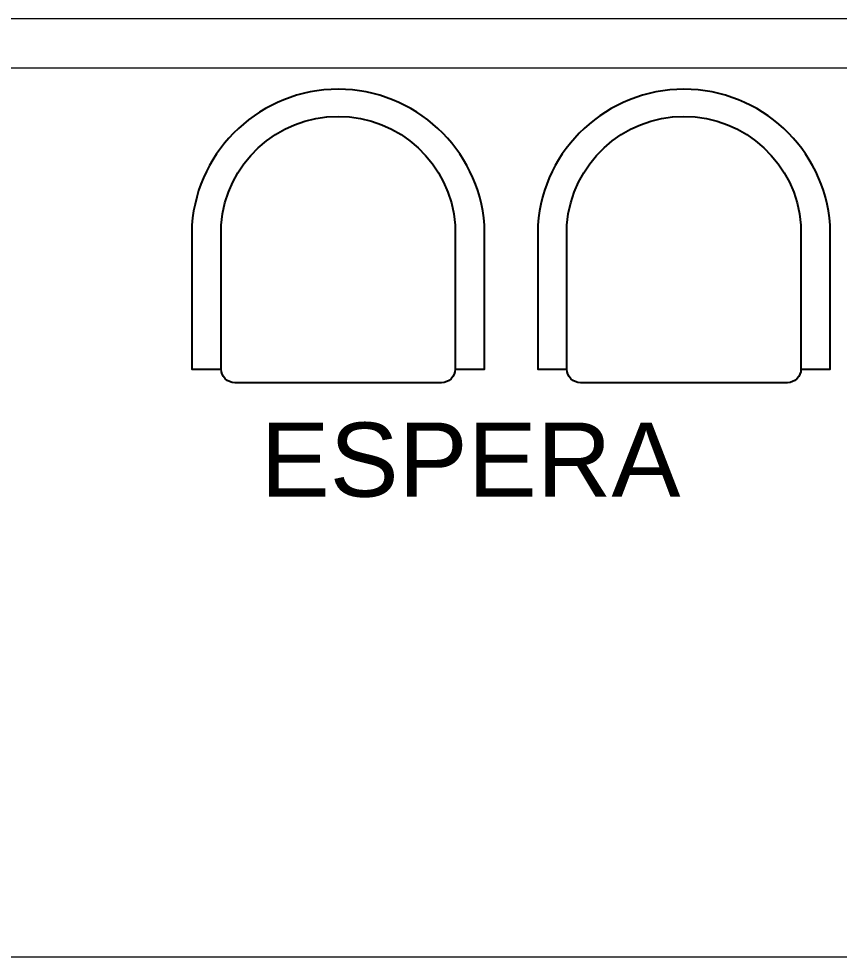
# Model space of a CAD drawing. Header units: metres. Extents: x -22 to 564, y 0 to 143.
# Drawn here: x 300.54 to 302.201, y 44.175 to 46.075 of the extents above; entities that cross this region are included whole.
import ezdxf

# ---------------------------------------------------------------- set-up
doc = ezdxf.new("R2010")
doc.units = ezdxf.units.M
doc.layers.add('TEXTO', color=7, linetype='Continuous')
doc.layers.add('XREF 3N NEURO-ONCOLOGIA$0$MOBILIARIO', color=161, linetype='Continuous')
doc.layers.add('XREF 3N NEURO-ONCOLOGIA$0$MUROS DE TABLAROCA', color=150, linetype='Continuous', lineweight=13)
doc.styles.add('100 SUBTITULOS 30', font='arial.ttf', dxfattribs={"height": 0.3})

# ---------------------------------------------------------------- blocks, each defined once
blk = doc.blocks.new('XREF 3N NEURO-ONCOLOGIA$0$Ref Arq Nivel 2$0$Silla 2')
blk.add_lwpolyline([(-0.2154, -0.025, -0.414214), (-0.1904, 0), (0.1904, 0, -0.414214), (0.2154, -0.025)], format="xyb")
blk.add_lwpolyline([(-0.2154, -0.29), (-0.2154, -0.025), (-0.2692, -0.025), (-0.2692, -0.29, 0.928571), (0.2692, -0.29), (0.2692, -0.025), (0.2154, -0.025), (0.2154, -0.29, -0.928571)], format="xyb", close=True)
blk = doc.blocks.new('XREF 3N NEURO-ONCOLOGIA')
at = {"layer": 'XREF 3N NEURO-ONCOLOGIA$0$MUROS DE TABLAROCA'}
for p, q in [((13.808, 34.311), (13.808, 39.8401)), ((13.708, 34.411), (13.708, 39.7401)), ((11.908, 33.5401), (11.908, 36.7401))]:
    blk.add_line(p, q, dxfattribs=at)
at = {"layer": 'XREF 3N NEURO-ONCOLOGIA$0$MOBILIARIO', "xscale": 1.099999999999994, "yscale": 1.099999999999994, "zscale": 1.099999999999994, "rotation": 90.00000000000001}
for p in [(13.0712, 36.0421, 0.0024), (13.0712, 35.3421, 0.0024)]:
    blk.add_blockref('XREF 3N NEURO-ONCOLOGIA$0$Ref Arq Nivel 2$0$Silla 2', p, dxfattribs=at)

msp = doc.modelspace()

# ---------------------------------------------------------------- block references
at = {"rotation": 90}
msp.add_blockref('XREF 3N NEURO-ONCOLOGIA', (337.2286, 32.2671), dxfattribs=at)

# ---------------------------------------------------------------- next in the draw order: texts
at = {"layer": 'TEXTO', "insert": (300.9205, 45.2575, 0), "char_height": 0.15, "width": 1.067961, "attachment_point": 1, "style": '100 SUBTITULOS 30'}
msp.add_mtext('\\pxqc;ESPERA', dxfattribs=at)

doc.saveas('drawing.dxf')
